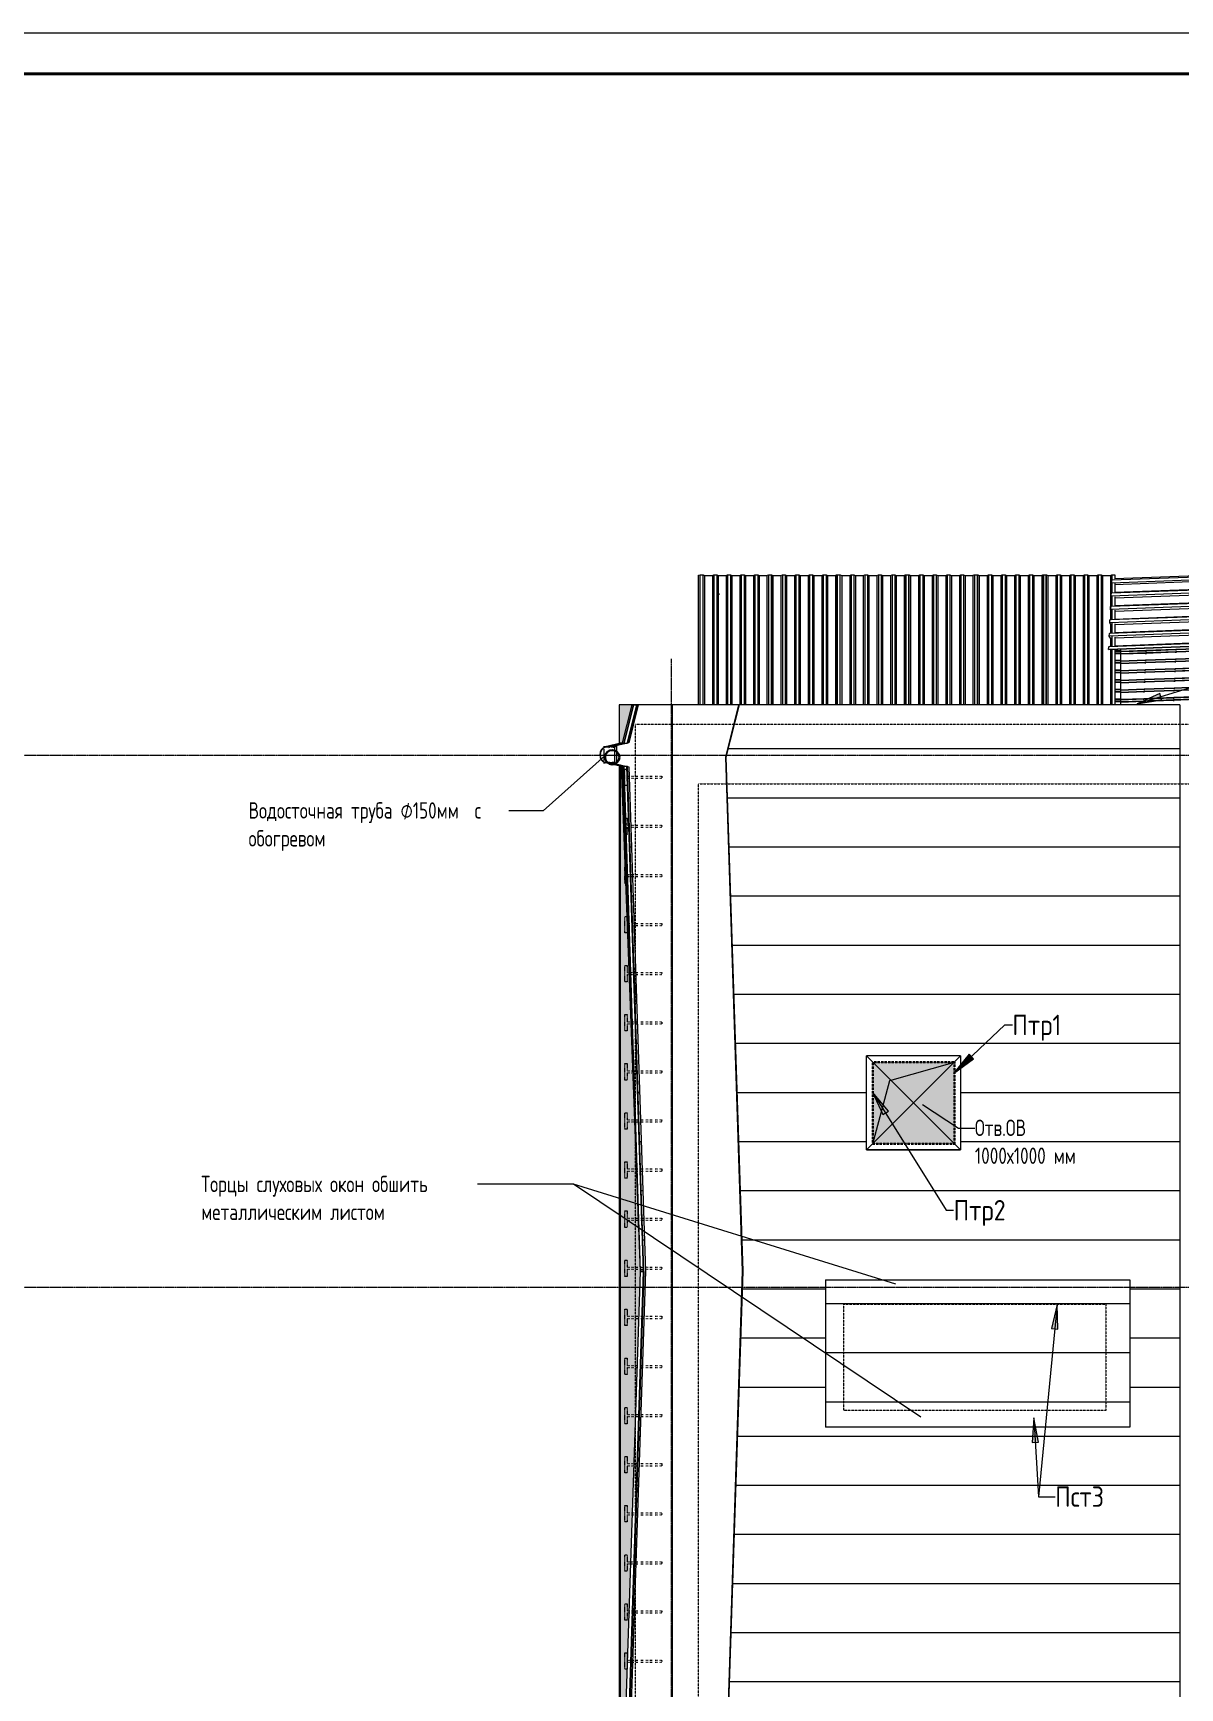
# Model space of a CAD drawing. Header units: millimetres. Extents: x -10178924 to 11692288, y -947381 to 58396.
# Drawn here: x 10250 to 24262, y -532876 to -512657 of the extents above; entities that cross this region are included whole.
import ezdxf

# ---------------------------------------------------------------- set-up
doc = ezdxf.new("R2010")
doc.units = ezdxf.units.MM
for name, pattern in [('ADSK_Линия сетки', [25, 20, -2.5, 0, -2.5]), ('ADSK_Скрыто', [6, 3, -3]), ('ADSK_Штриховая_ш3 п1_5', [4.5, 3, -1.5])]:
    doc.linetypes.add(name, pattern=pattern)
for name, color, linetype, lineweight in [('_0', 7, 'Continuous', 25), ('Аннотация', 7, 'Continuous', 18), ('Антураж', 7, 'Continuous', 18), ('Воздуховоды', 7, 'Continuous', 18), ('Крыша', 7, 'Continuous', 9), ('Крыша штриховка', 7, 'Continuous', 9), ('Обобщенные модели', 7, 'Continuous', 18), ('Ограждение', 7, 'Continuous', 9), ('Оси', 253, 'Continuous', 9), ('Перекрытие', 7, 'Continuous', 18), ('Перекрытие штриховка', 7, 'Continuous', 18), ('Узлы', 7, 'Continuous', 18)]:
    doc.layers.add(name, color=color, linetype=linetype, lineweight=lineweight)
doc.layers.add('PDF _Ramka', color=7, linetype='Continuous')
doc.layers.add('Линии', color=7, linetype='Continuous', lineweight=9, true_color=0x00a600)
doc.styles.add('GOST Common_3', font='GOST_Common.ttf', dxfattribs={"width": 0.8, "height": 350})
doc.styles.add('GOST Common_4', font='GOST_Common.ttf', dxfattribs={"width": 0.9, "height": 200})

# ---------------------------------------------------------------- blocks, each defined once
blk = doc.blocks.new('Водосток - Тип 1 _карниз больше 490мм_-5200760-План кровли АР')
at = {"layer": 'Обобщенные модели'}
for p, q in [((19, 485), (34, 485)), ((57, 485), (125, 485)), ((125, 485), (193, 485)), ((216, 485), (231, 485)), ((125, 335), (19, 335)), ((231, 335), (125, 335))]:
    blk.add_line(p, q, dxfattribs=at)
for points, knots in [([(31, 478), (30, 479), (29, 482), (25, 484), (21, 485), (19, 485)], [-0.1433533, -0.1433533, -0.1433533, -0.1433533, -0.1176471, -0.0588235, 0, 0, 0, 0]), ([(231, 485), (229, 485), (225, 484), (221, 481), (220, 479), (219, 478)], [-1, -1, -1, -1, -0.9411765, -0.8823529, -0.8529412, -0.8529412, -0.8529412, -0.8529412]), ([(19, 335), (21, 335), (25, 336), (29, 338), (30, 341), (31, 342)], [-1, -1, -1, -1, -0.9411765, -0.8823529, -0.8555472, -0.8555472, -0.8555472, -0.8555472]), ([(32, 358), (32, 359), (32, 360), (32, 361), (31, 364), (31, 367), (31, 370), (30, 373), (30, 376), (29, 379), (29, 382), (29, 386), (28, 390), (28, 395), (28, 398), (28, 399)], [-0.7370963, -0.7370963, -0.7370963, -0.7370963, -0.7352941, -0.7205882, -0.7058824, -0.6911765, -0.6764706, -0.6617647, -0.6470588, -0.6323529, -0.6176471, -0.6029412, -0.5882353, -0.5588235, -0.5474532, -0.5474532, -0.5474532, -0.5474532]), ([(222, 397), (222, 397), (222, 394), (222, 390), (221, 386), (221, 382), (221, 379), (220, 376), (220, 373), (219, 370), (219, 367), (219, 364), (218, 361), (218, 360), (218, 359), (218, 358)], [-0.4470377, -0.4470377, -0.4470377, -0.4470377, -0.4411765, -0.4117647, -0.3970588, -0.3823529, -0.3676471, -0.3529412, -0.3382353, -0.3235294, -0.3088235, -0.2941176, -0.2794118, -0.2647059, -0.2629543, -0.2629543, -0.2629543, -0.2629543]), ([(219, 342), (220, 341), (221, 338), (225, 336), (229, 335), (231, 335)], [-0.1445574, -0.1445574, -0.1445574, -0.1445574, -0.1176471, -0.0588235, 0, 0, 0, 0])]:
    blk.add_open_spline(points, degree=3, knots=knots, dxfattribs=at)
blk = doc.blocks.new('Roof Cladding - 833x50mm-3052800-План кровли АР')
at = {"layer": 'Обобщенные модели'}
for p, q in [((18382, 45244), (18402, 45249)), ((18382, 43659), (18382, 45244)), ((18402, 45249), (18437, 45249)), ((18402, 43659), (18402, 45249)), ((18437, 45249), (18454, 45238)), ((18437, 43659), (18437, 45249)), ((18454, 45238), (18552, 45238)), ((18454, 45238), (18454, 43659)), ((18552, 45238), (18569, 45249)), ((18552, 45238), (18552, 43659)), ((18569, 45249), (18604, 45249)), ((18569, 45249), (18569, 43659)), ((18604, 45249), (18621, 45238)), ((18604, 45249), (18604, 43659)), ((18621, 45238), (18719, 45238)), ((18621, 45238), (18621, 45010)), ((18719, 45238), (18736, 45249)), ((18719, 45238), (18719, 43659)), ((18736, 45249), (18771, 45249)), ((18736, 45249), (18736, 43659)), ((18771, 45249), (18788, 45238)), ((18771, 45249), (18771, 43659)), ((18788, 45238), (18885, 45238)), ((18788, 45238), (18788, 43659)), ((18885, 45238), (18902, 45249)), ((18885, 45238), (18885, 43659)), ((18902, 45249), (18937, 45249)), ((18902, 45249), (18902, 43659)), ((18937, 45249), (18954, 45238)), ((18937, 45249), (18937, 43659)), ((18954, 45238), (19052, 45238)), ((18954, 45238), (18954, 43659)), ((19052, 45238), (19069, 45249)), ((19052, 45238), (19052, 43659)), ((19069, 45249), (19104, 45249)), ((19069, 45249), (19069, 43659)), ((19104, 45249), (19121, 45238)), ((19104, 45249), (19104, 43659)), ((19121, 45238), (19218, 45238)), ((19121, 45238), (19121, 43659)), ((19235, 45248), (19236, 45249)), ((19236, 45249), (19271, 45249)), ((19236, 45249), (19236, 43659)), ((19271, 45249), (19271, 43659)), ((18621, 45009), (18621, 43659))]:
    blk.add_line(p, q, dxfattribs=at)
blk = doc.blocks.new('Roof Cladding - 833x50mm-V8-План кровли АР')
at = {"layer": 'Обобщенные модели'}
for p, q in [((19218, 45244), (19235, 45248)), ((19218, 43659), (19218, 45244)), ((19238, 45249), (19273, 45249)), ((19238, 43659), (19238, 45249)), ((19273, 45249), (19290, 45238)), ((19273, 43659), (19273, 45249)), ((19290, 45238), (19388, 45238)), ((19290, 45238), (19290, 43659)), ((19388, 45238), (19405, 45249)), ((19388, 45238), (19388, 43659)), ((19405, 45249), (19440, 45249)), ((19405, 45249), (19405, 43659)), ((19440, 45249), (19457, 45238)), ((19440, 45249), (19440, 43659)), ((19457, 45238), (19554, 45238)), ((19457, 45238), (19457, 43659)), ((19554, 45238), (19571, 45249)), ((19554, 45238), (19554, 43659)), ((19571, 45249), (19606, 45249)), ((19571, 45249), (19571, 43659)), ((19606, 45249), (19623, 45238)), ((19606, 45249), (19606, 43659)), ((19623, 45238), (19721, 45238)), ((19623, 45238), (19623, 43659)), ((19721, 45238), (19738, 45249)), ((19721, 45238), (19721, 43659)), ((19738, 45249), (19773, 45249)), ((19738, 45249), (19738, 43659)), ((19773, 45249), (19790, 45238)), ((19773, 45249), (19773, 43659)), ((19790, 45238), (19888, 45238)), ((19790, 45238), (19790, 43659)), ((19888, 45238), (19905, 45249)), ((19888, 45238), (19888, 43659)), ((19905, 45249), (19940, 45249)), ((19905, 45249), (19905, 43659)), ((19940, 45249), (19957, 45238)), ((19940, 45249), (19940, 43659)), ((19957, 45238), (20054, 45238)), ((19957, 45238), (19957, 43659)), ((20054, 45238), (20058, 45241)), ((20054, 45238), (20054, 43659)), ((20068, 45246), (20071, 45249)), ((20071, 45249), (20106, 45249)), ((20071, 45249), (20071, 43659)), ((20106, 45249), (20106, 43659))]:
    blk.add_line(p, q, dxfattribs=at)
blk = doc.blocks.new('Roof Cladding - 833x50mm-V9-План кровли АР')
at = {"layer": 'Обобщенные модели'}
for p, q in [((20058, 45244), (20068, 45246)), ((20058, 43659), (20058, 45244)), ((20078, 45249), (20113, 45249)), ((20078, 43659), (20078, 45249)), ((20113, 45249), (20130, 45238)), ((20113, 43659), (20113, 45249)), ((20130, 45238), (20228, 45238)), ((20130, 45238), (20130, 43659)), ((20228, 45238), (20245, 45249)), ((20228, 45238), (20228, 43659)), ((20245, 45249), (20280, 45249)), ((20245, 45249), (20245, 43659)), ((20280, 45249), (20297, 45238)), ((20280, 45249), (20280, 43659)), ((20297, 45238), (20394, 45238)), ((20297, 45238), (20297, 43659)), ((20394, 45238), (20411, 45249)), ((20394, 45238), (20394, 43659)), ((20411, 45249), (20446, 45249)), ((20411, 45249), (20411, 43659)), ((20446, 45249), (20463, 45238)), ((20446, 45249), (20446, 43659)), ((20463, 45238), (20561, 45238)), ((20463, 45238), (20463, 43659)), ((20561, 45238), (20578, 45249)), ((20561, 45238), (20561, 43659)), ((20578, 45249), (20613, 45249)), ((20578, 45249), (20578, 43659)), ((20613, 45249), (20630, 45238)), ((20613, 45249), (20613, 43659)), ((20630, 45238), (20728, 45238)), ((20630, 45238), (20630, 43659)), ((20728, 45238), (20745, 45249)), ((20728, 45238), (20728, 43659)), ((20745, 45249), (20780, 45249)), ((20745, 45249), (20745, 43659)), ((20780, 45249), (20797, 45238)), ((20780, 45249), (20780, 43659)), ((20797, 45238), (20894, 45238)), ((20797, 45238), (20797, 43659)), ((20894, 45238), (20898, 45241)), ((20894, 45238), (20894, 43659)), ((20908, 45246), (20911, 45249)), ((20911, 45249), (20946, 45249)), ((20911, 45249), (20911, 43659)), ((20946, 45249), (20946, 43659))]:
    blk.add_line(p, q, dxfattribs=at)
blk = doc.blocks.new('Roof Cladding - 833x50mm-V10-План кровли АР')
at = {"layer": 'Обобщенные модели'}
for p, q in [((20898, 45244), (20908, 45246)), ((20898, 43659), (20898, 45244)), ((20918, 45249), (20953, 45249)), ((20918, 43659), (20918, 45249)), ((20953, 45249), (20970, 45238)), ((20953, 43659), (20953, 45249)), ((20970, 45238), (21068, 45238)), ((20970, 45238), (20970, 43659)), ((21068, 45238), (21085, 45249)), ((21068, 45238), (21068, 43659)), ((21085, 45249), (21120, 45249)), ((21085, 45249), (21085, 43659)), ((21120, 45249), (21137, 45238)), ((21120, 45249), (21120, 43659)), ((21137, 45238), (21234, 45238)), ((21137, 45238), (21137, 43659)), ((21234, 45238), (21251, 45249)), ((21234, 45238), (21234, 43659)), ((21251, 45249), (21286, 45249)), ((21251, 45249), (21251, 43659)), ((21286, 45249), (21303, 45238)), ((21286, 45249), (21286, 43659)), ((21303, 45238), (21401, 45238)), ((21303, 45238), (21303, 43659)), ((21401, 45238), (21418, 45249)), ((21401, 45238), (21401, 43659)), ((21418, 45249), (21453, 45249)), ((21418, 45249), (21418, 43659)), ((21453, 45249), (21470, 45238)), ((21453, 45249), (21453, 43659)), ((21470, 45238), (21568, 45238)), ((21470, 45238), (21470, 43659)), ((21568, 45238), (21585, 45249)), ((21568, 45238), (21568, 43659)), ((21585, 45249), (21620, 45249)), ((21585, 45249), (21585, 43659)), ((21620, 45249), (21637, 45238)), ((21620, 45249), (21620, 43659)), ((21637, 45238), (21734, 45238)), ((21637, 45238), (21637, 43659)), ((21734, 45238), (21738, 45241)), ((21734, 45238), (21734, 43659)), ((21748, 45246), (21751, 45249)), ((21751, 45249), (21786, 45249)), ((21751, 45249), (21751, 43659)), ((21786, 45249), (21786, 43659))]:
    blk.add_line(p, q, dxfattribs=at)
blk = doc.blocks.new('Ограждение 3 - Ограждение 1-1794801-План кровли АР')
at = {"layer": 'Ограждение'}
for p, q in [((18637, 45010), (18621, 45010)), ((18637, 45009), (18637, 45010))]:
    blk.add_line(p, q, dxfattribs=at)
blk = doc.blocks.new('Ограждение - Ограждение-2966641-План кровли АР')
at = {"layer": 'Ограждение'}
blk.add_line((24262, 43659), (24262, 17892), dxfattribs=at)
blk = doc.blocks.new('Зонт прямоугольного сечения - Стандартное-V41-План кровли АР')
at = {"layer": 'Воздуховоды'}
for p, q in [((0, 0), (-575, 575)), ((-575, 575), (-575, -575)), ((-575, 575), (575, 575)), ((-575, 575), (575, 575)), ((-575, 575), (-575, -575)), ((575, 575), (0, 0)), ((575, -575), (575, 575)), ((575, 575), (575, -575)), ((-575, -575), (0, 0)), ((0, 0), (575, -575)), ((575, -575), (-575, -575)), ((575, -575), (-575, -575))]:
    blk.add_line(p, q, dxfattribs=at)
blk = doc.blocks.new('Roof Cladding - 833x50mm-V67-План кровли АР')
at = {"layer": 'Обобщенные модели'}
for p, q in [((22578, 45244), (22588, 45246)), ((22578, 43659), (22578, 45244)), ((22598, 45249), (22633, 45249)), ((22598, 43659), (22598, 45249)), ((22633, 45249), (22650, 45238)), ((22633, 43659), (22633, 45249)), ((22650, 45238), (22747, 45238)), ((22650, 45238), (22650, 43659)), ((22747, 45238), (22764, 45249)), ((22747, 45238), (22747, 43659)), ((22764, 45249), (22799, 45249)), ((22764, 45249), (22764, 43659)), ((22799, 45249), (22816, 45238)), ((22799, 45249), (22799, 43659)), ((22816, 45238), (22914, 45238)), ((22816, 45238), (22816, 43659)), ((22914, 45238), (22931, 45249)), ((22914, 45238), (22914, 43659)), ((22931, 45249), (22966, 45249)), ((22931, 45249), (22931, 43659)), ((22966, 45249), (22983, 45238)), ((22966, 45249), (22966, 43659)), ((22983, 45238), (23081, 45238)), ((22983, 45238), (22983, 43659)), ((23081, 45238), (23098, 45249)), ((23081, 45238), (23081, 43659)), ((23098, 45249), (23133, 45249)), ((23098, 45249), (23098, 43659)), ((23133, 45249), (23150, 45238)), ((23133, 45249), (23133, 43659)), ((23150, 45238), (23248, 45238)), ((23150, 45238), (23150, 43659)), ((23248, 45238), (23265, 45249)), ((23248, 45238), (23248, 43659)), ((23265, 45249), (23300, 45249)), ((23265, 45249), (23265, 43659)), ((23300, 45249), (23317, 45238)), ((23300, 45249), (23300, 43659)), ((23317, 45238), (23414, 45238)), ((23317, 45238), (23317, 43659)), ((23414, 45238), (23431, 45249)), ((23414, 45238), (23414, 44698)), ((23431, 45249), (23466, 45249)), ((23431, 45249), (23431, 45178)), ((23431, 45150), (23431, 45023)), ((23466, 45249), (23466, 45204)), ((23466, 45141), (23466, 45027)), ((23431, 44984), (23431, 44860)), ((23466, 44978), (23466, 44864)), ((23431, 44821), (23431, 44697)), ((23466, 44815), (23466, 44701)), ((23414, 44651), (23414, 44537)), ((23431, 44658), (23431, 44534)), ((23431, 44494), (23431, 44371)), ((23466, 44651), (23466, 44538)), ((23466, 44488), (23466, 44375)), ((23414, 44476), (23414, 44376)), ((23414, 44335), (23414, 43659)), ((23431, 44336), (23431, 43659)), ((23466, 44337), (23466, 43659))]:
    blk.add_line(p, q, dxfattribs=at)
blk = doc.blocks.new('Roof Cladding - 833x50mm-4569083-План кровли АР')
at = {"layer": 'Обобщенные модели'}
for p, q in [((23463, 45203), (26004, 45298)), ((26004, 45298), (25995, 45282)), ((25996, 45281), (26004, 45296)), ((26004, 45296), (26004, 45298)), ((25987, 45118), (23424, 45023)), ((23430, 45152), (25993, 45248)), ((23430, 45152), (23432, 45186)), ((23433, 45147), (23430, 45152)), ((23432, 45186), (25995, 45282)), ((23432, 45186), (23436, 45193)), ((26012, 45222), (23466, 45126)), ((26007, 45126), (23466, 45031)), ((25987, 45118), (25986, 45084)), ((25986, 45085), (25988, 45117)), ((26007, 45126), (25987, 45118)), ((25988, 45117), (26008, 45124)), ((25995, 45282), (25993, 45248)), ((25993, 45248), (26012, 45222)), ((25994, 45248), (25996, 45281)), ((26013, 45222), (25994, 45248)), ((26012, 45222), (26007, 45126)), ((26008, 45124), (26013, 45222)), ((25978, 44921), (23414, 44825)), ((25979, 44955), (23416, 44859)), ((25986, 45084), (23422, 44988)), ((23422, 44988), (23424, 45023)), ((23428, 44980), (23422, 44988)), ((23424, 45023), (23429, 45024)), ((26004, 45058), (23466, 44963)), ((26000, 44962), (23466, 44868)), ((25996, 44895), (23466, 44800)), ((25979, 44955), (25978, 44921)), ((25978, 44921), (25980, 44954)), ((25997, 44895), (25978, 44921)), ((25978, 44921), (25996, 44895)), ((26000, 44962), (25979, 44955)), ((25980, 44954), (26000, 44961)), ((26005, 45059), (25986, 45085)), ((25986, 45084), (26004, 45058)), ((25992, 44797), (25997, 44895)), ((25996, 44895), (25992, 44799)), ((26000, 44961), (26005, 45059)), ((26004, 45058), (26000, 44962)), ((25970, 44757), (23407, 44661)), ((23407, 44661), (23408, 44696)), ((25972, 44791), (23408, 44696)), ((23408, 44696), (23421, 44700)), ((23414, 44825), (23416, 44859)), ((23424, 44812), (23414, 44825)), ((23416, 44859), (23425, 44862)), ((25992, 44799), (23466, 44704)), ((25989, 44731), (23466, 44637)), ((25972, 44791), (25970, 44757)), ((25970, 44757), (25989, 44731)), ((25971, 44758), (25972, 44790)), ((25989, 44732), (25971, 44758)), ((25992, 44799), (25972, 44791)), ((25972, 44790), (25992, 44797)), ((25989, 44731), (25984, 44635)), ((25985, 44634), (25989, 44732)), ((25962, 44594), (23399, 44498)), ((23399, 44498), (23401, 44532)), ((23416, 44475), (23399, 44498)), ((25964, 44628), (23401, 44532)), ((23401, 44532), (23417, 44538)), ((23420, 44643), (23407, 44661)), ((25984, 44635), (23466, 44541)), ((25981, 44568), (23466, 44474)), ((25964, 44628), (25962, 44594)), ((25962, 44594), (25981, 44568)), ((25963, 44594), (25964, 44627)), ((25982, 44568), (25963, 44594)), ((25984, 44635), (25964, 44628)), ((25964, 44627), (25985, 44634)), ((25981, 44568), (25976, 44472)), ((25977, 44471), (25982, 44568)), ((25955, 44430), (23391, 44334)), ((23391, 44334), (23393, 44369)), ((23392, 44334), (23391, 44334)), ((23392, 44334), (25955, 44430)), ((25956, 44465), (23393, 44369)), ((23393, 44369), (23412, 44376)), ((25976, 44472), (23466, 44378)), ((25956, 44465), (25955, 44430)), ((25955, 44430), (25957, 44463)), ((25955, 44430), (25955, 44430)), ((25976, 44472), (25956, 44465)), ((25957, 44463), (25977, 44471))]:
    blk.add_line(p, q, dxfattribs=at)
blk = doc.blocks.new('Водосток 2 - Водосток 2-5195513-План кровли АР')
at = {"layer": 'Антураж'}
for p, q in [((17580, 43654), (17463, 43185)), ((17586, 43654), (17468, 43185)), ((17621, 43658), (17503, 43188)), ((17626, 43656), (17508, 43187)), ((17627, 43656), (17511, 43191)), ((17645, 43659), (17529, 43195)), ((17618, 43659), (17570, 43659)), ((17570, 43657), (17580, 43654)), ((17578, 43656), (17571, 43658)), ((17571, 43658), (17621, 43658)), ((17579, 43656), (17578, 43656)), ((17578, 43656), (17579, 43656)), ((17579, 43656), (17578, 43656)), ((17586, 43654), (17579, 43656)), ((17580, 43654), (17586, 43654)), ((17627, 43656), (17618, 43659)), ((17621, 43658), (17626, 43656)), ((17626, 43656), (17627, 43656)), ((18874, 43659), (17645, 43659)), ((18714, 43021), (18874, 43659)), ((18876, 43659), (18716, 43021)), ((18876, 43659), (18874, 43659)), ((17447, 43193), (17240, 43146)), ((17241, 43141), (17450, 43189)), ((17295, 43141), (17241, 43141)), ((17354, 43155), (17295, 43141)), ((17497, 43188), (17354, 43155)), ((17354, 43155), (17354, 42942)), ((17447, 43189), (17448, 43193)), ((17463, 43185), (17447, 43189)), ((17468, 43185), (17463, 43185)), ((17503, 43188), (17469, 43188)), ((17508, 43187), (17503, 43188)), ((17529, 43195), (17504, 43189)), ((17424, 42909), (17240, 42951)), ((17295, 42956), (17241, 42956)), ((17241, 42956), (17424, 42914)), ((17354, 42942), (17295, 42956)), ((17354, 42942), (17424, 42925)), ((17425, 42925), (17494, 42910)), ((17439, 42910), (17450, 42908)), ((17451, 42903), (17440, 42905)), ((17450, 42909), (17466, 42910)), ((17450, 42909), (17526, 40595)), ((17466, 42910), (17472, 42910)), ((17652, 37219), (17466, 42910)), ((17472, 42910), (17506, 42910)), ((17673, 36738), (17472, 42910)), ((17506, 42910), (17511, 42910)), ((17708, 36738), (17506, 42910)), ((17507, 42907), (17530, 42901)), ((17713, 36738), (17511, 42910)), ((17714, 36738), (17513, 42905)), ((17530, 42901), (17731, 36739)), ((18919, 36739), (18714, 43021)), ((18716, 43021), (18714, 43021)), ((18716, 43021), (18921, 36739)), ((17705, 36737), (17504, 30566)), ((17710, 36737), (17508, 30565)), ((17712, 36737), (17510, 30569)), ((17731, 36739), (17530, 30573)), ((17670, 36738), (17705, 36738)), ((17708, 36738), (17670, 36738)), ((17670, 36738), (17673, 36738)), ((17673, 36738), (17670, 36738)), ((17670, 36737), (17705, 36737)), ((17670, 36737), (17670, 36735)), ((17712, 36737), (17702, 36738)), ((17705, 36738), (17714, 36738)), ((17705, 36737), (17710, 36737)), ((17713, 36738), (17708, 36738)), ((17710, 36737), (17712, 36737)), ((17714, 36738), (17713, 36738)), ((18713, 30427), (18919, 36739)), ((18921, 36739), (18715, 30427)), ((18921, 36739), (18919, 36739))]:
    blk.add_line(p, q, dxfattribs=at)
for centre, major_axis, start_param, end_param in [((17268, 43048), (0, 102), 0.297441, 2.844152), ((17268, 43048), (0, 97), 0.299649, 2.841944), ((17321, 43048), (0, 97), 0.299649, 0.448118), ((17321, 43048), (0, 97), 2.693448, 2.841944)]:
    blk.add_ellipse(centre, major_axis=major_axis, ratio=0.934826, start_param=start_param, end_param=end_param, dxfattribs=at)
blk = doc.blocks.new('Кровля')
at = {"layer": 'Аннотация', "lineweight": 9}
for points in [[(23741, 43670), (24039, 43721), (24016, 43796)], [(21494, 39155), (21740, 39332), (21686, 39389)], [(20508, 38928), (20633, 38653), (20700, 38695)], [(22761, 36333), (22693, 36038), (22772, 36030)], [(22479, 34949), (22457, 34648), (22536, 34652)]]:
    blk.add_hatch(color=256, dxfattribs=at).paths.add_polyline_path(points)
at = {"layer": 'Крыша штриховка'}
h = blk.add_hatch(dxfattribs=at)
h.set_pattern_fill('FP_4', color=256, style=0, pattern_type=2)
h.set_pattern_definition([(180, (-1544.3, 1973.5), (-4e-14, -352.133), [400, 0, 0, 0]), (180, (-1544.3, 1889.37), (-4e-14, -352.133), [400, 0, 0, 0]), (180, (-1544.3, 1884.5), (-4e-14, -352.133), [400, 0, 0, 0]), (180, (-1544.3, 2006.75), (-4e-14, -352.133), [400, 0, 0, 0]), (180, (-1544.3, 2001.86), (-4e-14, -352.133), [400, 0, 0, 0]), (180, (-1544.3, 1978.4), (-4e-14, -352.133), [400, 0, 0, 0]), (180, (-1544.3, 1861), (-4e-14, -352.133), [400, 0, 0, 0]), (180, (-1544.3, 1743.63), (-4e-14, -352.133), [400, 0, 0, 0]), (180, (-1544.3, 1738.74), (-4e-14, -352.133), [400, 0, 0, 0]), (180, (-1544.3, 1654.62), (-4e-14, -352.133), [400, 0, 0, 0]), (180, (-1544.3, 1856.1), (-4e-14, -352.133), [400, 0, 0, 0]), (180, (-1544.3, 1772), (-4e-14, -352.133), [400, 0, 0, 0]), (180, (-1544.3, 1767.1), (-4e-14, -352.133), [400, 0, 0, 0])])
h.paths.add_polyline_path([(23540, 43659), (23540, 44340), (23466, 44337), (23466, 43659)])
h = blk.add_hatch(dxfattribs=at)
h.set_pattern_fill('FP_1', color=256, style=0, pattern_type=2)
h.set_pattern_definition([(0, (2436.5, 0), (0, 600), [])])
h.paths.add_polyline_path([(18890, 17892), (24262, 17892), (24262, 43659), (18876, 43659), (18716, 43020), (18921, 36732), (18715, 30427), (19079, 19288), (19077, 19288), (18542, 19369), (18313, 19750), (18866, 18555), (18859, 18563), (18418, 19252), (18856, 17989)])
h.paths.add_polyline_path([(17838, 20835), (17530, 30279), (17510, 30284), (17818, 20868), (17832, 20844)])
h.paths.add_polyline_path([(19932, 25613), (19932, 27413), (23652, 27413), (23652, 25613), (20712, 25613)])
h.paths.add_polyline_path([(22616, 29072), (22574, 29072), (22574, 30222), (23724, 30222), (23724, 29072), (22650, 29072)])
h.paths.add_polyline_path([(17410, 30563), (17448, 30572), (17447, 30573), (17424, 30567), (17424, 42909), (17410, 42912), (17410, 30566)])
h.paths.add_polyline_path([(17510, 30569), (17530, 30573), (17731, 36739), (17530, 42901), (17513, 42905), (17714, 36738), (17712, 36737), (17510, 30573)])
h.paths.add_polyline_path([(22419, 34833), (19932, 34833), (19932, 36633), (23652, 36633), (23652, 34833), (22650, 34833)])
h.paths.add_polyline_path([(21529, 38222), (20433, 38222), (20433, 39372), (21583, 39372), (21583, 38222)])
h.paths.add_polyline_path([(17526, 40595), (17450, 42903), (17440, 42905), (17511, 40989)])
h.paths.add_polyline_path([(17410, 43185), (17447, 43193), (17410, 43193), (17410, 43189)])
h.paths.add_polyline_path([(17511, 43191), (17529, 43195), (17645, 43659), (17618, 43659), (17626, 43656), (17627, 43656), (17511, 43193)])
h.paths.add_polyline_path([(17571, 43657), (17571, 43658), (17570, 43658)])
h = blk.add_hatch(dxfattribs=at)
h.set_pattern_fill('FP_42', color=256, style=0, pattern_type=2)
h.set_pattern_definition([(0, (114.8, 2820), (0, 600), [])])
h.paths.add_polyline_path([(22419, 34833), (23652, 34833), (23652, 36633), (19932, 36633), (19932, 34833), (21994, 34833)])
at = {"layer": 'Перекрытие штриховка', "lineweight": 9}
h = blk.add_hatch(dxfattribs=at)
h.set_pattern_fill('FP_54', color=256, style=0, pattern_type=2)
h.set_pattern_definition([(182.141, (18730.75, -66049.07), (-16.7656, -353.0398), [366.448, 0, 0, 0]), (182.141, (18726.74, -66133.4), (-16.7656, -353.0398), [366.448, 0, 0, 0]), (182.141, (18726.5, -66138.3), (-16.7656, -353.0398), [366.448, 0, 0, 0]), (182.141, (18732.33, -66015.72), (-16.7656, -353.0398), [366.448, 0, 0, 0]), (182.141, (18732.1, -66020.63), (-16.7656, -353.0398), [366.448, 0, 0, 0]), (182.141, (18730.98, -66044.16), (-16.7656, -353.0398), [366.448, 0, 0, 0]), (182.141, (18725.4, -66161.84), (-16.7656, -353.0398), [366.448, 0, 0, 0]), (182.141, (18719.8, -66279.52), (-16.7656, -353.0398), [366.448, 0, 0, 0]), (182.141, (18719.57, -66284.43), (-16.7656, -353.0398), [366.448, 0, 0, 0]), (182.141, (18715.57, -66368.76), (-16.7656, -353.0398), [366.448, 0, 0, 0]), (182.141, (18725.16, -66166.74), (-16.7656, -353.0398), [366.448, 0, 0, 0]), (182.141, (18721.16, -66251.08), (-16.7656, -353.0398), [366.448, 0, 0, 0]), (182.141, (18720.92, -66256), (-16.7656, -353.0398), [366.448, 0, 0, 0])])
h.paths.add_polyline_path([(24388, 43659), (26006, 43659), (26006, 45124), (25988, 45117), (25987, 45084), (26005, 45057), (26000, 44961), (25980, 44954), (25979, 44920), (25997, 44894), (25992, 44797), (25972, 44790), (25972, 44757), (25989, 44731), (25984, 44634), (25964, 44627), (25964, 44593), (25981, 44568), (25976, 44470), (25957, 44463), (25954, 44430), (23540, 44340), (23540, 43659), (24371, 43659)])
at = {"layer": 'Узлы', "true_color": 0xffffff}
h = blk.add_hatch(color=7, dxfattribs=at)
h.paths.add_polyline_path([(11105, 20675), (16762, 20871), (16777, 20941), (11105, 20941), (11105, 20705)])
h.paths.add_polyline_path([(17780, 20745), (17469, 30285), (17410, 30299), (17410, 20941), (17050, 20941), (17086, 20844), (17775, 20746)])
h.paths.add_polyline_path([(17424, 30566), (17469, 30578), (17670, 36739), (17439, 42911), (17424, 42925), (17424, 30567)])
h.paths.add_polyline_path([(17448, 43193), (17453, 43193), (17570, 43659), (17410, 43659), (17410, 43193), (17447, 43193)])
blk.add_hatch(color=7, dxfattribs=at).paths.add_polyline_path([(21510, 38295), (21510, 39295), (20510, 39295), (20510, 38295), (20850, 38295)])
at = {"layer": 'Аннотация', "lineweight": 9}
for p, q in [((23741, 43670), (26436, 44502)), ((24016, 43796), (23741, 43670)), ((23741, 43670), (24039, 43721)), ((24039, 43721), (24016, 43796)), ((17238, 43039), (16484, 42365)), ((16064, 42365), (16064, 42365)), ((16484, 42365), (16064, 42365)), ((21494, 39155), (22125, 39748)), ((22125, 39748), (22215, 39748)), ((21686, 39389), (21494, 39155)), ((21494, 39155), (21740, 39332)), ((21740, 39332), (21686, 39389)), ((20508, 38928), (20633, 38653)), ((20700, 38695), (20508, 38928)), ((20508, 38928), (21407, 37484)), ((20633, 38653), (20700, 38695)), ((21117, 38777), (21556, 38486)), ((21556, 38486), (21758, 38486)), ((15697, 37801), (15680, 37801)), ((16851, 37801), (15697, 37801)), ((16851, 37801), (15697, 37801)), ((21097, 34954), (16851, 37801)), ((20792, 36579), (16851, 37801)), ((21407, 37484), (21497, 37484)), ((22761, 36333), (22534, 33984)), ((22761, 36333), (22693, 36038)), ((22772, 36030), (22761, 36333)), ((22693, 36038), (22772, 36030)), ((22479, 34949), (22457, 34648)), ((22536, 34652), (22479, 34949)), ((22479, 34949), (22534, 33984)), ((22457, 34648), (22536, 34652)), ((22534, 33984), (22738, 33984)), ((22534, 33984), (22738, 33984))]:
    blk.add_line(p, q, dxfattribs=at)
at = {"layer": 'Крыша'}
for p, q in [((17645, 43659), (17618, 43659)), ((24262, 43659), (18876, 43659)), ((17410, 43193), (17410, 43185)), ((17410, 42912), (17410, 30563)), ((19932, 36633), (23652, 36633)), ((19932, 36633), (19932, 34833)), ((23652, 36633), (23652, 34833)), ((23652, 34833), (19932, 34833))]:
    blk.add_line(p, q, dxfattribs=at)
at = {"layer": 'Линии', "color": 7}
for p, q in [((17410, 43659), (17410, 43193)), ((17570, 43659), (17410, 43659)), ((17453, 43193), (17570, 43659)), ((17410, 43193), (17453, 43193)), ((17439, 42911), (17424, 42926)), ((17424, 42926), (17424, 30566)), ((17670, 36735), (17439, 42911)), ((20717, 39068), (21510, 39295)), ((20510, 38295), (20717, 39068)), ((17469, 30578), (17670, 36735))]:
    blk.add_line(p, q, dxfattribs=at)
at = {"layer": 'Линии', "color": 5, "true_color": 0x0000ff}
blk.add_line((18060, 43659), (18060, 20291), dxfattribs=at)
at = {"layer": 'Линии', "color": 7, "linetype": 'ADSK_Штриховая_ш3 п1_5'}
for p, q in [((17612, 20783), (17612, 43423)), ((17612, 43423), (30912, 43423)), ((18382, 17884), (18382, 42693)), ((18382, 42693), (30199, 42693)), ((20157, 36336), (23357, 36336)), ((20157, 35036), (20157, 36336)), ((23357, 36336), (23357, 35036)), ((23357, 35036), (20157, 35036))]:
    blk.add_line(p, q, dxfattribs=at)
at = {"layer": 'Линии', "color": 7, "linetype": 'ADSK_Скрыто'}
for p, q in [((17482, 42675), (17482, 42875)), ((17482, 42875), (17507, 42875)), ((17507, 42875), (17507, 42788)), ((17507, 42675), (17482, 42675)), ((17507, 42788), (17542, 42788)), ((17507, 42763), (17507, 42675)), ((17507, 42763), (17542, 42763)), ((17562, 42788), (17592, 42788)), ((17562, 42763), (17592, 42763)), ((17612, 42788), (17642, 42788)), ((17612, 42763), (17642, 42763)), ((17677, 42788), (17707, 42788)), ((17677, 42763), (17707, 42763)), ((17737, 42788), (17767, 42788)), ((17737, 42763), (17767, 42763)), ((17787, 42788), (17817, 42788)), ((17787, 42763), (17817, 42763)), ((17852, 42788), (17882, 42788)), ((17852, 42763), (17882, 42763)), ((17902, 42788), (17932, 42788)), ((17902, 42763), (17932, 42763)), ((17932, 42788), (17932, 42763)), ((17482, 42075), (17482, 42275)), ((17482, 42275), (17507, 42275)), ((17507, 42275), (17507, 42188)), ((17507, 42075), (17482, 42075)), ((17507, 42188), (17542, 42188)), ((17507, 42163), (17507, 42075)), ((17507, 42163), (17542, 42163)), ((17562, 42188), (17592, 42188)), ((17562, 42163), (17592, 42163)), ((17612, 42188), (17642, 42188)), ((17612, 42163), (17642, 42163)), ((17677, 42188), (17707, 42188)), ((17677, 42163), (17707, 42163)), ((17737, 42188), (17767, 42188)), ((17737, 42163), (17767, 42163)), ((17787, 42188), (17817, 42188)), ((17787, 42163), (17817, 42163)), ((17852, 42188), (17882, 42188)), ((17852, 42163), (17882, 42163)), ((17902, 42188), (17932, 42188)), ((17902, 42163), (17932, 42163)), ((17932, 42188), (17932, 42163)), ((17482, 41475), (17482, 41675)), ((17482, 41675), (17507, 41675)), ((17507, 41675), (17507, 41588)), ((17507, 41475), (17482, 41475)), ((17507, 41588), (17542, 41588)), ((17507, 41563), (17507, 41475)), ((17507, 41563), (17542, 41563)), ((17562, 41588), (17592, 41588)), ((17562, 41563), (17592, 41563)), ((17612, 41588), (17642, 41588)), ((17612, 41563), (17642, 41563)), ((17677, 41588), (17707, 41588)), ((17677, 41563), (17707, 41563)), ((17737, 41588), (17767, 41588)), ((17737, 41563), (17767, 41563)), ((17787, 41588), (17817, 41588)), ((17787, 41563), (17817, 41563)), ((17852, 41588), (17882, 41588)), ((17852, 41563), (17882, 41563)), ((17902, 41588), (17932, 41588)), ((17902, 41563), (17932, 41563)), ((17932, 41588), (17932, 41563)), ((17482, 40875), (17482, 41075)), ((17482, 41075), (17507, 41075)), ((17507, 41075), (17507, 40988)), ((17507, 40875), (17482, 40875)), ((17507, 40988), (17542, 40988)), ((17507, 40963), (17507, 40875)), ((17507, 40963), (17542, 40963)), ((17562, 40988), (17592, 40988)), ((17562, 40963), (17592, 40963)), ((17612, 40988), (17642, 40988)), ((17612, 40963), (17642, 40963)), ((17677, 40988), (17707, 40988)), ((17677, 40963), (17707, 40963)), ((17737, 40988), (17767, 40988)), ((17737, 40963), (17767, 40963)), ((17787, 40988), (17817, 40988)), ((17787, 40963), (17817, 40963)), ((17852, 40988), (17882, 40988)), ((17852, 40963), (17882, 40963)), ((17902, 40988), (17932, 40988)), ((17902, 40963), (17932, 40963)), ((17932, 40988), (17932, 40963)), ((17482, 40275), (17482, 40475)), ((17482, 40475), (17507, 40475)), ((17507, 40475), (17507, 40388)), ((17507, 40275), (17482, 40275)), ((17507, 40388), (17542, 40388)), ((17507, 40363), (17507, 40275)), ((17507, 40363), (17542, 40363)), ((17562, 40388), (17592, 40388)), ((17562, 40363), (17592, 40363)), ((17612, 40388), (17642, 40388)), ((17612, 40363), (17642, 40363)), ((17677, 40388), (17707, 40388)), ((17677, 40363), (17707, 40363)), ((17737, 40388), (17767, 40388)), ((17737, 40363), (17767, 40363)), ((17787, 40388), (17817, 40388)), ((17787, 40363), (17817, 40363)), ((17852, 40388), (17882, 40388)), ((17852, 40363), (17882, 40363)), ((17902, 40388), (17932, 40388)), ((17902, 40363), (17932, 40363)), ((17932, 40388), (17932, 40363)), ((17482, 39675), (17482, 39875)), ((17482, 39875), (17507, 39875)), ((17507, 39875), (17507, 39788)), ((17507, 39675), (17482, 39675)), ((17507, 39788), (17542, 39788)), ((17507, 39763), (17507, 39675)), ((17507, 39763), (17542, 39763)), ((17562, 39788), (17592, 39788)), ((17562, 39763), (17592, 39763)), ((17612, 39788), (17642, 39788)), ((17612, 39763), (17642, 39763)), ((17677, 39788), (17707, 39788)), ((17677, 39763), (17707, 39763)), ((17737, 39788), (17767, 39788)), ((17737, 39763), (17767, 39763)), ((17787, 39788), (17817, 39788)), ((17787, 39763), (17817, 39763)), ((17852, 39788), (17882, 39788)), ((17852, 39763), (17882, 39763)), ((17902, 39788), (17932, 39788)), ((17902, 39763), (17932, 39763)), ((17932, 39788), (17932, 39763)), ((17482, 39075), (17482, 39275)), ((17482, 39275), (17507, 39275)), ((17507, 39275), (17507, 39188)), ((17507, 39075), (17482, 39075)), ((17507, 39188), (17542, 39188)), ((17507, 39163), (17507, 39075)), ((17507, 39163), (17542, 39163)), ((17562, 39188), (17592, 39188)), ((17562, 39163), (17592, 39163)), ((17612, 39188), (17642, 39188)), ((17612, 39163), (17642, 39163)), ((17677, 39188), (17707, 39188)), ((17677, 39163), (17707, 39163)), ((17737, 39188), (17767, 39188)), ((17737, 39163), (17767, 39163)), ((17787, 39188), (17817, 39188)), ((17787, 39163), (17817, 39163)), ((17852, 39188), (17882, 39188)), ((17852, 39163), (17882, 39163)), ((17902, 39188), (17932, 39188)), ((17902, 39163), (17932, 39163)), ((17932, 39188), (17932, 39163)), ((17482, 38475), (17482, 38675)), ((17482, 38675), (17507, 38675)), ((17507, 38675), (17507, 38588)), ((17507, 38475), (17482, 38475)), ((17507, 38588), (17542, 38588)), ((17507, 38563), (17507, 38475)), ((17507, 38563), (17542, 38563)), ((17562, 38588), (17592, 38588)), ((17562, 38563), (17592, 38563)), ((17612, 38588), (17642, 38588)), ((17612, 38563), (17642, 38563)), ((17677, 38588), (17707, 38588)), ((17677, 38563), (17707, 38563)), ((17737, 38588), (17767, 38588)), ((17737, 38563), (17767, 38563)), ((17787, 38588), (17817, 38588)), ((17787, 38563), (17817, 38563)), ((17852, 38588), (17882, 38588)), ((17852, 38563), (17882, 38563)), ((17902, 38588), (17932, 38588)), ((17902, 38563), (17932, 38563)), ((17932, 38588), (17932, 38563)), ((17482, 37875), (17482, 38075)), ((17482, 38075), (17507, 38075)), ((17507, 38075), (17507, 37988)), ((17507, 37875), (17482, 37875)), ((17507, 37988), (17542, 37988)), ((17507, 37963), (17507, 37875)), ((17507, 37963), (17542, 37963)), ((17562, 37988), (17592, 37988)), ((17562, 37963), (17592, 37963)), ((17612, 37988), (17642, 37988)), ((17612, 37963), (17642, 37963)), ((17677, 37988), (17707, 37988)), ((17677, 37963), (17707, 37963)), ((17737, 37988), (17767, 37988)), ((17737, 37963), (17767, 37963)), ((17787, 37988), (17817, 37988)), ((17787, 37963), (17817, 37963)), ((17852, 37988), (17882, 37988)), ((17852, 37963), (17882, 37963)), ((17902, 37988), (17932, 37988)), ((17902, 37963), (17932, 37963)), ((17932, 37988), (17932, 37963)), ((17482, 37275), (17482, 37475)), ((17482, 37475), (17507, 37475)), ((17507, 37475), (17507, 37388)), ((17507, 37275), (17482, 37275)), ((17507, 37388), (17542, 37388)), ((17507, 37363), (17507, 37275)), ((17507, 37363), (17542, 37363)), ((17562, 37388), (17592, 37388)), ((17562, 37363), (17592, 37363)), ((17612, 37388), (17642, 37388)), ((17612, 37363), (17642, 37363)), ((17677, 37388), (17707, 37388)), ((17677, 37363), (17707, 37363)), ((17737, 37388), (17767, 37388)), ((17737, 37363), (17767, 37363)), ((17787, 37388), (17817, 37388)), ((17787, 37363), (17817, 37363)), ((17852, 37388), (17882, 37388)), ((17852, 37363), (17882, 37363)), ((17902, 37388), (17932, 37388)), ((17902, 37363), (17932, 37363)), ((17932, 37388), (17932, 37363)), ((17482, 36675), (17482, 36875)), ((17482, 36875), (17507, 36875)), ((17507, 36875), (17507, 36788)), ((17507, 36675), (17482, 36675)), ((17507, 36788), (17542, 36788)), ((17507, 36763), (17507, 36675)), ((17507, 36763), (17542, 36763)), ((17562, 36788), (17592, 36788)), ((17562, 36763), (17592, 36763)), ((17612, 36788), (17642, 36788)), ((17612, 36763), (17642, 36763)), ((17677, 36788), (17707, 36788)), ((17677, 36763), (17707, 36763)), ((17737, 36788), (17767, 36788)), ((17737, 36763), (17767, 36763)), ((17787, 36788), (17817, 36788)), ((17787, 36763), (17817, 36763)), ((17852, 36788), (17882, 36788)), ((17852, 36763), (17882, 36763)), ((17902, 36788), (17932, 36788)), ((17902, 36763), (17932, 36763)), ((17932, 36788), (17932, 36763)), ((17482, 36075), (17482, 36275)), ((17482, 36275), (17507, 36275)), ((17507, 36275), (17507, 36188)), ((17507, 36075), (17482, 36075)), ((17507, 36188), (17542, 36188)), ((17507, 36163), (17507, 36075)), ((17507, 36163), (17542, 36163)), ((17562, 36188), (17592, 36188)), ((17562, 36163), (17592, 36163)), ((17612, 36188), (17642, 36188)), ((17612, 36163), (17642, 36163)), ((17677, 36188), (17707, 36188)), ((17677, 36163), (17707, 36163)), ((17737, 36188), (17767, 36188)), ((17737, 36163), (17767, 36163)), ((17787, 36188), (17817, 36188)), ((17787, 36163), (17817, 36163)), ((17852, 36188), (17882, 36188)), ((17852, 36163), (17882, 36163)), ((17902, 36188), (17932, 36188)), ((17902, 36163), (17932, 36163)), ((17932, 36188), (17932, 36163)), ((17482, 35475), (17482, 35675)), ((17482, 35675), (17507, 35675)), ((17507, 35675), (17507, 35588)), ((17507, 35588), (17542, 35588)), ((17562, 35588), (17592, 35588)), ((17612, 35588), (17642, 35588)), ((17677, 35588), (17707, 35588)), ((17737, 35588), (17767, 35588)), ((17787, 35588), (17817, 35588)), ((17852, 35588), (17882, 35588)), ((17902, 35588), (17932, 35588)), ((17932, 35588), (17932, 35563)), ((17507, 35475), (17482, 35475)), ((17507, 35563), (17507, 35475)), ((17507, 35563), (17542, 35563)), ((17562, 35563), (17592, 35563)), ((17612, 35563), (17642, 35563)), ((17677, 35563), (17707, 35563)), ((17737, 35563), (17767, 35563)), ((17787, 35563), (17817, 35563)), ((17852, 35563), (17882, 35563)), ((17902, 35563), (17932, 35563)), ((17482, 34875), (17482, 35075)), ((17482, 35075), (17507, 35075)), ((17507, 35075), (17507, 34988)), ((17507, 34988), (17542, 34988)), ((17562, 34988), (17592, 34988)), ((17612, 34988), (17642, 34988)), ((17677, 34988), (17707, 34988)), ((17737, 34988), (17767, 34988)), ((17787, 34988), (17817, 34988)), ((17852, 34988), (17882, 34988)), ((17902, 34988), (17932, 34988)), ((17932, 34988), (17932, 34963)), ((17507, 34875), (17482, 34875)), ((17507, 34963), (17507, 34875)), ((17507, 34963), (17542, 34963)), ((17562, 34963), (17592, 34963)), ((17612, 34963), (17642, 34963)), ((17677, 34963), (17707, 34963)), ((17737, 34963), (17767, 34963)), ((17787, 34963), (17817, 34963)), ((17852, 34963), (17882, 34963)), ((17902, 34963), (17932, 34963)), ((17482, 34275), (17482, 34475)), ((17482, 34475), (17507, 34475)), ((17507, 34475), (17507, 34388)), ((17507, 34388), (17542, 34388)), ((17562, 34388), (17592, 34388)), ((17612, 34388), (17642, 34388)), ((17677, 34388), (17707, 34388)), ((17737, 34388), (17767, 34388)), ((17787, 34388), (17817, 34388)), ((17852, 34388), (17882, 34388)), ((17902, 34388), (17932, 34388)), ((17932, 34388), (17932, 34363)), ((17507, 34275), (17482, 34275)), ((17507, 34363), (17507, 34275)), ((17507, 34363), (17542, 34363)), ((17562, 34363), (17592, 34363)), ((17612, 34363), (17642, 34363)), ((17677, 34363), (17707, 34363)), ((17737, 34363), (17767, 34363)), ((17787, 34363), (17817, 34363)), ((17852, 34363), (17882, 34363)), ((17902, 34363), (17932, 34363)), ((17482, 33675), (17482, 33875)), ((17482, 33875), (17507, 33875)), ((17507, 33875), (17507, 33788)), ((17507, 33788), (17542, 33788)), ((17562, 33788), (17592, 33788)), ((17612, 33788), (17642, 33788)), ((17677, 33788), (17707, 33788)), ((17737, 33788), (17767, 33788)), ((17787, 33788), (17817, 33788)), ((17852, 33788), (17882, 33788)), ((17902, 33788), (17932, 33788)), ((17932, 33788), (17932, 33763)), ((17507, 33675), (17482, 33675)), ((17507, 33763), (17507, 33675)), ((17507, 33763), (17542, 33763)), ((17562, 33763), (17592, 33763)), ((17612, 33763), (17642, 33763)), ((17677, 33763), (17707, 33763)), ((17737, 33763), (17767, 33763)), ((17787, 33763), (17817, 33763)), ((17852, 33763), (17882, 33763)), ((17902, 33763), (17932, 33763)), ((17482, 33075), (17482, 33275)), ((17482, 33275), (17507, 33275)), ((17507, 33275), (17507, 33188)), ((17507, 33188), (17542, 33188)), ((17507, 33163), (17507, 33075)), ((17507, 33163), (17542, 33163)), ((17562, 33188), (17592, 33188)), ((17562, 33163), (17592, 33163)), ((17612, 33188), (17642, 33188)), ((17612, 33163), (17642, 33163)), ((17677, 33188), (17707, 33188)), ((17677, 33163), (17707, 33163)), ((17737, 33188), (17767, 33188)), ((17737, 33163), (17767, 33163)), ((17787, 33188), (17817, 33188)), ((17787, 33163), (17817, 33163)), ((17852, 33188), (17882, 33188)), ((17852, 33163), (17882, 33163)), ((17902, 33188), (17932, 33188)), ((17902, 33163), (17932, 33163)), ((17932, 33188), (17932, 33163)), ((17507, 33075), (17482, 33075)), ((17482, 32475), (17482, 32675)), ((17482, 32675), (17507, 32675)), ((17507, 32675), (17507, 32588)), ((17507, 32588), (17542, 32588)), ((17507, 32563), (17507, 32475)), ((17507, 32563), (17542, 32563)), ((17562, 32588), (17592, 32588)), ((17562, 32563), (17592, 32563)), ((17612, 32588), (17642, 32588)), ((17612, 32563), (17642, 32563)), ((17677, 32588), (17707, 32588)), ((17677, 32563), (17707, 32563)), ((17737, 32588), (17767, 32588)), ((17737, 32563), (17767, 32563)), ((17787, 32588), (17817, 32588)), ((17787, 32563), (17817, 32563)), ((17852, 32588), (17882, 32588)), ((17852, 32563), (17882, 32563)), ((17902, 32588), (17932, 32588)), ((17902, 32563), (17932, 32563)), ((17932, 32588), (17932, 32563)), ((17507, 32475), (17482, 32475)), ((17482, 31875), (17482, 32075)), ((17482, 32075), (17507, 32075)), ((17507, 32075), (17507, 31988)), ((17507, 31988), (17542, 31988)), ((17507, 31963), (17507, 31875)), ((17507, 31963), (17542, 31963)), ((17562, 31988), (17592, 31988)), ((17562, 31963), (17592, 31963)), ((17612, 31988), (17642, 31988)), ((17612, 31963), (17642, 31963)), ((17677, 31988), (17707, 31988)), ((17677, 31963), (17707, 31963)), ((17737, 31988), (17767, 31988)), ((17737, 31963), (17767, 31963)), ((17787, 31988), (17817, 31988)), ((17787, 31963), (17817, 31963)), ((17852, 31988), (17882, 31988)), ((17852, 31963), (17882, 31963)), ((17902, 31988), (17932, 31988)), ((17902, 31963), (17932, 31963)), ((17932, 31988), (17932, 31963)), ((17507, 31875), (17482, 31875))]:
    blk.add_line(p, q, dxfattribs=at)
at = {"layer": 'Линии', "color": 7, "linetype": 'ADSK_Штриховая_ш3 п1_5', "lineweight": 30}
for p, q in [((21510, 39295), (20510, 39295)), ((20510, 39295), (20510, 38295)), ((21510, 38295), (21510, 39295)), ((20510, 38295), (21510, 38295))]:
    blk.add_line(p, q, dxfattribs=at)
at = {"layer": 'Линии', "color": 7, "lineweight": 30}
blk.add_circle((17326, 43019), 88, dxfattribs=at)
at = {"layer": 'Оси', "linetype": 'ADSK_Линия сетки'}
for p, q in [((18050, -5631), (18050, 44223)), ((-13798, 43045), (56005, 43045)), ((-13798, 36545), (56005, 36545))]:
    blk.add_line(p, q, dxfattribs=at)
at = {"layer": 'Перекрытие'}
blk.add_line((23540, 43659), (23540, 44340), dxfattribs=at)
at = {"layer": 'Антураж'}
blk.add_blockref('Водосток 2 - Водосток 2-5195513-План кровли АР', (0, 0), dxfattribs=at)
at = {"layer": 'Воздуховоды', "rotation": 270.0000000000001}
blk.add_blockref('Зонт прямоугольного сечения - Стандартное-V41-План кровли АР', (21008, 38797), dxfattribs=at)
at = {"layer": 'Обобщенные модели'}
for name, p in [('Roof Cladding - 833x50mm-4569083-План кровли АР', (0, 0)), ('Roof Cladding - 833x50mm-3052800-План кровли АР', (0, 0)), ('Roof Cladding - 833x50mm-V8-План кровли АР', (0, 0)), ('Roof Cladding - 833x50mm-V9-План кровли АР', (0, 0)), ('Roof Cladding - 833x50mm-V10-План кровли АР', (0, 0)), ('Roof Cladding - 833x50mm-V10-План кровли АР', (840, 0)), ('Roof Cladding - 833x50mm-V67-План кровли АР', (0, 0))]:
    blk.add_blockref(name, p, dxfattribs=at)
at = {"layer": 'Обобщенные модели', "rotation": 89.99999999999991}
blk.add_blockref('Водосток - Тип 1 _карниз больше 490мм_-5200760-План кровли АР', (17712, 42924), dxfattribs=at)
at = {"layer": 'Ограждение'}
for name in ['Ограждение 3 - Ограждение 1-1794801-План кровли АР', 'Ограждение - Ограждение-2966641-План кровли АР']:
    blk.add_blockref(name, (0, 0), dxfattribs=at)
at = {"layer": 'Аннотация', "lineweight": 9, "attachment_point": 1, "line_spacing_factor": 1.022766}
for s, insert, char_height, width, style in [('\\pxt1.8,3.6,5.4,7.2,9,10.8,12.6,14.4,16.2,18,19.8,21.6,23.4,25.2,27,28.8,30.6,32.4,34.2,36,37.8,39.6,41.4,43.2,45,46.8,48.6,50.4,52.2,54,55.8,57.6;{Водосточная труба ⌀150мм  с обогревом}', (12882, 42469), 200, 3185.1, 'GOST Common_3'), ('\\pxt1.44,2.88,4.32,5.76,7.2,8.64,10.08,11.52,12.96,14.4,15.84,17.28,18.72,20.16,21.6,23.04,24.48,25.92,27.36,28.8,30.24,31.68,33.12,34.56,36,37.44,38.88,40.32,41.76,43.2,44.64,46.08;{Птр1}', (22215, 39873), 250, 887.4, 'GOST Common_4'), ('\\pxt1.8,3.6,5.4,7.2,9,10.8,12.6,14.4,16.2,18,19.8,21.6,23.4,25.2,27,28.8,30.6,32.4,34.2,36,37.8,39.6,41.4,43.2,45,46.8,48.6,50.4,52.2,54,55.8,57.6;{Отв.ОВ 1000х1000 мм}', (21758, 38591), 200, 1530, 'GOST Common_3'), ('\\pxt1.8,3.6,5.4,7.2,9,10.8,12.6,14.4,16.2,18,19.8,21.6,23.4,25.2,27,28.8,30.6,32.4,34.2,36,37.8,39.6,41.4,43.2,45,46.8,48.6,50.4,52.2,54,55.8,57.6;{Торцы слуховых окон обшить металлическим листом}', (12305, 37905), 200, 3393, 'GOST Common_3'), ('\\pxt1.44,2.88,4.32,5.76,7.2,8.64,10.08,11.52,12.96,14.4,15.84,17.28,18.72,20.16,21.6,23.04,24.48,25.92,27.36,28.8,30.24,31.68,33.12,34.56,36,37.44,38.88,40.32,41.76,43.2,44.64,46.08;{Птр2}', (21497, 37609), 250, 887.4, 'GOST Common_4'), ('\\pxt1.44,2.88,4.32,5.76,7.2,8.64,10.08,11.52,12.96,14.4,15.84,17.28,18.72,20.16,21.6,23.04,24.48,25.92,27.36,28.8,30.24,31.68,33.12,34.56,36,37.44,38.88,40.32,41.76,43.2,44.64,46.08;{Пст3}', (22738, 34110), 250, 792, 'GOST Common_4')]:
    blk.add_mtext(s, dxfattribs=dict(at, insert=insert, char_height=char_height, width=width, style=style))
blk = doc.blocks.new('Рамка')
at = {"layer": 'PDF _Ramka', "lineweight": 20}
blk.add_lwpolyline([(100287, -596749), (100287, -512657), (-18603, -512657), (-18603, -596749)], close=True, dxfattribs=at)
at = {"layer": 'PDF _Ramka', "lineweight": 40}
blk.add_lwpolyline([(99787, -513153), (-16604, -513153), (-16604, -596246), (99787, -596246)], close=True, dxfattribs=at)

msp = doc.modelspace()

# ---------------------------------------------------------------- block references
msp.add_blockref('Кровля', (0, -564523.7))
at = {"layer": '_0'}
msp.add_blockref('Рамка', (0, 0), dxfattribs=at)

doc.saveas('drawing.dxf')
